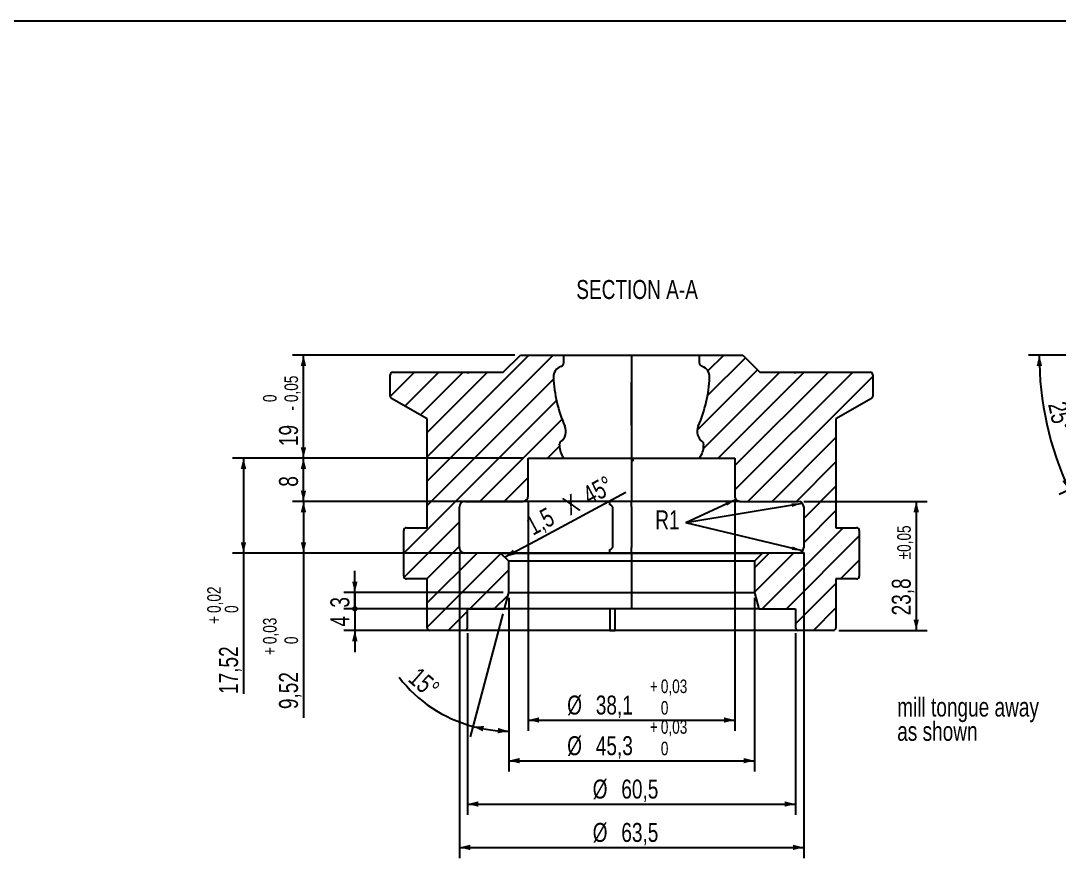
# Model space of a CAD drawing. Header units: millimetres. Extents: x 8 to 586, y 8 to 412.
# Drawn here: x 211.7 to 403.2, y 257.5 to 412 of the extents above; entities that cross this region are included whole.
import ezdxf

# ---------------------------------------------------------------- set-up
doc = ezdxf.new("R2010")
doc.units = ezdxf.units.MM
for name, color, linetype in [('DIMENSIONS', 2, 'Continuous'), ('HATCH', 3, 'Continuous'), ('TEXT', 2, 'Continuous')]:
    doc.layers.add(name, color=color, linetype=linetype)
doc.layers.add('OUTLINE', color=7, linetype='Continuous', lineweight=25)
doc.styles.add('SLDTEXTSTYLE0', font='TXT', dxfattribs={"width": 0.75})
doc.dimstyles.new('SLDDIMSTYLE0', dxfattribs={"dimtxt": 3.5, "dimasz": 2, "dimexe": 0, "dimexo": 0.0625, "dimgap": 0.875, "dimtad": 1, "dimrnd": 1e-09, "dimzin": 12, "dimdsep": 46, "dimtxsty": 'SLDTEXTSTYLE0', "dimsah": 1, "dimcen": 0.09, "dimadec": 0, "dimazin": 3, "dimtfac": 1, "dimtofl": 0, "dimtmove": 0, "dimatfit": 3, "dimfxl": 0, "dimfrac": 2, "dimtolj": 1, "dimtzin": 12, "dimarcsym": 0})
doc.dimstyles.new('SLDDIMSTYLE1', dxfattribs={"dimtxt": 3.5, "dimasz": 2, "dimexe": 0, "dimexo": 0.0625, "dimgap": 0.875, "dimtad": 1, "dimdec": 1, "dimrnd": 1e-09, "dimzin": 12, "dimdsep": 46, "dimtxsty": 'SLDTEXTSTYLE0', "dimsah": 1, "dimcen": 0.09, "dimadec": 0, "dimazin": 3, "dimtfac": 1, "dimtdec": 1, "dimtofl": 0, "dimtmove": 0, "dimatfit": 3, "dimfxl": 0, "dimfrac": 2, "dimtolj": 1, "dimtzin": 12, "dimarcsym": 0})
doc.dimstyles.new('SLDDIMSTYLE11', dxfattribs={"dimtxt": 3.5, "dimasz": 2, "dimexe": 0, "dimexo": 0.0625, "dimgap": 0.875, "dimtad": 1, "dimrnd": 1e-09, "dimzin": 12, "dimdsep": 46, "dimtxsty": 'SLDTEXTSTYLE0', "dimsah": 1, "dimcen": 0.09, "dimadec": 0, "dimazin": 3, "dimtol": 1, "dimtp": 0.03, "dimtfac": 1, "dimtofl": 0, "dimtmove": 0, "dimatfit": 3, "dimfxl": 0, "dimfrac": 2, "dimtolj": 1, "dimarcsym": 0})
doc.dimstyles.new('SLDDIMSTYLE12', dxfattribs={"dimtxt": 3.5, "dimasz": 1, "dimexe": 0, "dimexo": 0.0625, "dimgap": 0.875, "dimtad": 1, "dimrnd": 1e-09, "dimzin": 12, "dimdsep": 46, "dimtxsty": 'SLDTEXTSTYLE0', "dimblk1": 'DOT', "dimsah": 1, "dimcen": 0.09, "dimadec": 0, "dimazin": 3, "dimtfac": 1, "dimtmove": 0, "dimatfit": 0, "dimldrblk": 'DOT', "dimfxl": 0, "dimfrac": 2, "dimtolj": 1, "dimtzin": 12, "dimarcsym": 0})
doc.dimstyles.new('SLDDIMSTYLE13', dxfattribs={"dimtxt": 3.5, "dimasz": 2, "dimexe": 0, "dimexo": 0.0625, "dimgap": 0.875, "dimtad": 1, "dimdec": 1, "dimrnd": 1e-09, "dimzin": 12, "dimdsep": 46, "dimtxsty": 'SLDTEXTSTYLE0', "dimsah": 1, "dimcen": 0.09, "dimadec": 0, "dimazin": 3, "dimtol": 1, "dimtp": 0.03, "dimtfac": 1, "dimtofl": 0, "dimtmove": 0, "dimatfit": 3, "dimfxl": 0, "dimfrac": 2, "dimtolj": 1, "dimarcsym": 0})
doc.dimstyles.new('SLDDIMSTYLE14', dxfattribs={"dimtxt": 3.5, "dimasz": 2, "dimexe": 0, "dimexo": 0.0625, "dimgap": 0.875, "dimtad": 1, "dimrnd": 1e-09, "dimzin": 12, "dimdsep": 46, "dimtxsty": 'SLDTEXTSTYLE0', "dimblk2": 'DOT', "dimsah": 1, "dimcen": 0.09, "dimadec": 0, "dimazin": 3, "dimtfac": 1, "dimtmove": 0, "dimatfit": 0, "dimfxl": 0, "dimfrac": 2, "dimtolj": 1, "dimtzin": 12, "dimarcsym": 0})
doc.dimstyles.new('SLDDIMSTYLE15', dxfattribs={"dimtxt": 3.5, "dimasz": 2, "dimexe": 0, "dimexo": 0.0625, "dimgap": 0.875, "dimtad": 1, "dimrnd": 1e-09, "dimzin": 12, "dimdsep": 46, "dimtxsty": 'SLDTEXTSTYLE0', "dimsah": 1, "dimcen": 0.09, "dimadec": 0, "dimazin": 3, "dimtol": 1, "dimtp": 0.02, "dimtfac": 1, "dimtofl": 0, "dimtmove": 0, "dimatfit": 3, "dimfxl": 0, "dimfrac": 2, "dimtolj": 1, "dimarcsym": 0})
doc.dimstyles.new('SLDDIMSTYLE3', dxfattribs={"dimtxt": 3.5, "dimasz": 2, "dimexe": 0, "dimexo": 0.0625, "dimgap": 0.875, "dimtad": 1, "dimrnd": 1e-09, "dimzin": 12, "dimdsep": 46, "dimtxsty": 'SLDTEXTSTYLE0', "dimsah": 1, "dimcen": 0.09, "dimadec": 0, "dimazin": 3, "dimtol": 1, "dimtp": 0.05, "dimtm": 0.05, "dimtfac": 1, "dimtofl": 0, "dimtmove": 0, "dimatfit": 3, "dimfxl": 0, "dimfrac": 2, "dimtolj": 1, "dimarcsym": 0})
doc.dimstyles.new('SLDDIMSTYLE4', dxfattribs={"dimtxt": 3.5, "dimasz": 2, "dimexe": 0, "dimexo": 0.0625, "dimgap": 0.875, "dimtad": 1, "dimdec": 4, "dimzin": 12, "dimdsep": 46, "dimtxsty": 'SLDTEXTSTYLE0', "dimsah": 1, "dimcen": 0.09, "dimazin": 3, "dimtfac": 1, "dimtofl": 0, "dimtmove": 0, "dimatfit": 3, "dimfxl": 0, "dimfrac": 2, "dimtolj": 1, "dimtzin": 12, "dimarcsym": 0})
doc.dimstyles.new('SLDDIMSTYLE6', dxfattribs={"dimtxt": 3.5, "dimasz": 2, "dimexe": 0, "dimexo": 0.0625, "dimgap": 0.875, "dimtad": 1, "dimrnd": 1e-09, "dimzin": 12, "dimdsep": 46, "dimtxsty": 'SLDTEXTSTYLE0', "dimsah": 1, "dimcen": 0.09, "dimadec": 0, "dimazin": 3, "dimtol": 1, "dimtm": 0.05, "dimtfac": 1, "dimtofl": 0, "dimtmove": 0, "dimatfit": 3, "dimfxl": 0, "dimfrac": 2, "dimtolj": 1, "dimarcsym": 0})
doc.dimstyles.new('SLDDIMSTYLE9', dxfattribs={"dimtxt": 0.18, "dimasz": 2, "dimexe": 0, "dimexo": 0.0625, "dimgap": 0, "dimtad": 0, "dimtih": 1, "dimtoh": 1, "dimdec": 0, "dimrnd": 1e-09, "dimzin": 0, "dimdsep": 46, "dimtxsty": 'Standard', "dimsah": 1, "dimcen": 0.09, "dimadec": 0, "dimazin": 0, "dimtfac": 2, "dimtdec": 0, "dimtofl": 0, "dimtmove": 0, "dimatfit": 3, "dimfxl": 0, "dimfrac": 2, "dimtolj": 1, "dimtzin": 0, "dimarcsym": 0})
pattern_1 = [(45, (0, 0), (-2.245064030267288, 2.245064030267288), [])]

# ---------------------------------------------------------------- blocks, each defined once
blk = doc.blocks.new('_D_16')
at = {"layer": 'DIMENSIONS'}
for p, q in [((323.3469815778234, 323.3290950118318), (261.8469815778237, 323.3290950118318)), ((263.8469815778237, 323.3290950118318), (263.8469815778237, 313.8090950118317)), ((356.2301570236535, 313.8090950118317), (261.8469815778237, 313.8090950118317)), ((263.8469815778237, 313.8090950118317), (263.8469815778237, 283.4235049054951))]:
    blk.add_line(p, q, dxfattribs=at)
for points in [[(263.8469815778237, 323.3290950118318), (263.3469815778237, 321.3290950118318), (264.3469815778237, 321.3290950118318)], [(263.8469815778237, 313.8090950118317), (264.3469815778237, 315.8090950118317), (263.3469815778237, 315.8090950118317)]]:
    blk.add_solid(points, dxfattribs=at)
at = {"layer": 'DIMENSIONS', "attachment_point": 1, "rotation": 90.00000000000041, "style": 'SLDTEXTSTYLE0'}
for s, insert, char_height in [('0,03', (256.3801463732973, 297.0047563847853), 2.5), ('0', (260.3454718170843, 297.0047563847853), 2.5), ('+', (256.3801463732974, 294.9840699942527), 2.5), ('9,52', (259.3352446632448, 285.0110049054953), 3.5)]:
    blk.add_mtext(s, dxfattribs=dict(at, insert=insert, char_height=char_height))
blk = doc.blocks.new('_Dot')
at = {"color": 0, "linetype": 'ByBlock', "lineweight": -2}
blk.add_line((-0.5, 0), (-1, 0), dxfattribs=at)
at = {"color": 0, "linetype": 'ByBlock', "const_width": 0.5}
blk.add_lwpolyline([(-0.25, 0, 1), (0.25, 0, 1)], format="xyb", close=True, dxfattribs=at)
blk = doc.blocks.new('_D_17')
at = {"layer": 'DIMENSIONS'}
for p, q in [((273.3210551169805, 303.5290950118317), (273.3210551169805, 307.5290950118317)), ((323.3469815778233, 303.5290950118317), (271.3210551169805, 303.5290950118317)), ((273.3210551169805, 303.5290950118317), (273.3210551169805, 299.5290950118317)), ((323.3469815778233, 299.5290950118317), (271.3210551169805, 299.5290950118317)), ((273.3210551169805, 299.5290950118317), (273.3210551169805, 295.5290950118317))]:
    blk.add_line(p, q, dxfattribs=at)
blk.add_solid([(273.3210551169805, 299.5290950118317), (272.8210551169805, 297.5290950118317), (273.8210551169805, 297.5290950118317)], dxfattribs=at)
at = {"layer": 'DIMENSIONS', "rotation": 270.0000000000004}
blk.add_blockref('_Dot', (273.3210551169805, 303.5290950118317, -30.25000000000068), dxfattribs=at)
at = {"layer": 'DIMENSIONS', "insert": (268.8093182024015, 300.236290278104), "char_height": 3.5, "attachment_point": 1, "rotation": 90.00000000000041, "style": 'SLDTEXTSTYLE0'}
blk.add_mtext('4', dxfattribs=at)
blk = doc.blocks.new('_D_18')
at = {"layer": 'DIMENSIONS'}
for p, q in [((301.6969815778235, 305.5290950118318), (301.6969815778235, 278.95962726921)), ((300.6343149554276, 302.5631691855427), (294.5614782626934, 279.8990341021899))]:
    blk.add_line(p, q, dxfattribs=at)
for start, end in [(217.7365788781487, 255.0000000000009), (255.0000000000009, 270.0000000000008)]:
    blk.add_arc((301.6969815778235, 306.5290950118318), 25.56946774262184, start, end, dxfattribs=at)
for points in [[(295.0791163528984, 281.8308857547681), (296.9192290334012, 280.9013776466524), (297.1401607689259, 281.876666920785)], [(301.6969815778235, 280.95962726921), (299.7180145849258, 281.5372860274934), (299.6789948154862, 280.5380475886847)]]:
    blk.add_solid(points, dxfattribs=at)
at = {"layer": 'DIMENSIONS', "insert": (285.2335172621486, 292.9364734658621), "char_height": 3.5, "attachment_point": 1, "rotation": 319.02862944367934, "style": 'SLDTEXTSTYLE0'}
blk.add_mtext('15°', dxfattribs=at)
blk = doc.blocks.new('_D_19')
at = {"layer": 'DIMENSIONS'}
for p, q in [((305.2969815778235, 323.3290950118318), (305.2969815778235, 281.000910598218)), ((343.3969815778235, 323.3290950118317), (343.3969815778235, 281.000910598218)), ((305.2969815778235, 283.000910598218), (343.3969815778235, 283.000910598218))]:
    blk.add_line(p, q, dxfattribs=at)
for points in [[(305.2969815778235, 283.000910598218), (307.2969815778235, 282.500910598218), (307.2969815778235, 283.500910598218)], [(343.3969815778235, 283.000910598218), (341.3969815778235, 283.500910598218), (341.3969815778235, 282.500910598218)]]:
    blk.add_solid(points, dxfattribs=at)
at = {"layer": 'DIMENSIONS', "attachment_point": 1, "style": 'SLDTEXTSTYLE0'}
for s, insert, char_height in [('+', (327.7292774358115, 290.4677458027443), 2.5), ('0,03', (329.7499638263441, 290.4677458027443), 2.5), ('%%c', (312.4799756606636, 287.5126476874199), 3.5), ('38,1', (317.7562123470541, 287.5126475127969), 3.5), ('0', (329.7499638263441, 286.5024203589572), 2.5)]:
    blk.add_mtext(s, dxfattribs=dict(at, insert=insert, char_height=char_height))
blk = doc.blocks.new('_D_20')
at = {"layer": 'DIMENSIONS'}
for p, q in [((301.6969815778235, 305.5290950118318), (301.6969815778235, 305.0290950118317)), ((346.9969815778234, 305.5290950118318), (346.9969815778234, 273.500910598213)), ((301.6969815778235, 302.0290950118317), (301.6969815778235, 301.0290950118317)), ((301.6969815778235, 298.0290950118317), (301.6969815778235, 273.500910598213)), ((301.6969815778235, 275.500910598213), (346.9969815778234, 275.500910598213))]:
    blk.add_line(p, q, dxfattribs=at)
for points in [[(301.6969815778235, 275.500910598213), (303.6969815778235, 275.000910598213), (303.6969815778235, 276.000910598213)], [(346.9969815778234, 275.500910598213), (344.9969815778234, 276.000910598213), (344.9969815778234, 275.000910598213)]]:
    blk.add_solid(points, dxfattribs=at)
at = {"layer": 'DIMENSIONS', "attachment_point": 1, "style": 'SLDTEXTSTYLE0'}
for s, insert, char_height in [('+', (327.729277435815, 282.9677458027391), 2.5), ('0,03', (329.7499638263476, 282.9677458027391), 2.5), ('%%c', (312.4799756606671, 280.0126476874148), 3.5), ('45,3', (317.7562123470577, 280.0126475127918), 3.5), ('0', (329.7499638263476, 279.0024203589522), 2.5)]:
    blk.add_mtext(s, dxfattribs=dict(at, insert=insert, char_height=char_height))
blk = doc.blocks.new('_D_21')
at = {"layer": 'DIMENSIONS'}
for p, q in [((294.0969815778234, 299.0290950118317), (294.0969815778234, 265.5009105982179)), ((354.5969815778234, 299.0290950118317), (354.5969815778234, 265.5009105982179)), ((294.0969815778234, 267.5009105982179), (354.5969815778234, 267.5009105982179))]:
    blk.add_line(p, q, dxfattribs=at)
for points in [[(294.0969815778234, 267.5009105982179), (296.0969815778234, 267.0009105982179), (296.0969815778234, 268.0009105982179)], [(354.5969815778234, 267.5009105982179), (352.5969815778234, 268.0009105982179), (352.5969815778234, 267.0009105982179)]]:
    blk.add_solid(points, dxfattribs=at)
at = {"layer": 'DIMENSIONS', "char_height": 3.5, "attachment_point": 1, "style": 'SLDTEXTSTYLE0'}
for s, insert in [('%%c', (317.1840466665808, 272.0126476874197)), ('60,5', (322.4602833529713, 272.0126475127967))]:
    blk.add_mtext(s, dxfattribs=dict(at, insert=insert))
blk = doc.blocks.new('_D_22')
at = {"layer": 'DIMENSIONS'}
for p, q in [((292.5969815778234, 313.8090950118317), (292.5969815778234, 257.5009105982179)), ((356.0969815778234, 313.8090950118317), (356.0969815778234, 257.5009105982179)), ((292.5969815778234, 259.5009105982179), (356.0969815778234, 259.5009105982179))]:
    blk.add_line(p, q, dxfattribs=at)
for points in [[(292.5969815778234, 259.5009105982179), (294.5969815778234, 259.0009105982179), (294.5969815778234, 260.0009105982179)], [(356.0969815778234, 259.5009105982179), (354.0969815778234, 260.0009105982179), (354.0969815778234, 259.0009105982179)]]:
    blk.add_solid(points, dxfattribs=at)
at = {"layer": 'DIMENSIONS', "char_height": 3.5, "attachment_point": 1, "style": 'SLDTEXTSTYLE0'}
for s, insert in [('%%c', (317.1840466665807, 264.0126476874196)), ('63,5', (322.4602833529712, 264.0126475127967))]:
    blk.add_mtext(s, dxfattribs=dict(at, insert=insert))
blk = doc.blocks.new('_D_23')
at = {"layer": 'DIMENSIONS'}
for p, q in [((273.3210551169805, 306.5290950118318), (273.3210551169805, 310.5290950118318)), ((300.6969815778235, 306.5290950118318), (271.3210551169805, 306.5290950118318)), ((273.3210551169805, 306.5290950118318), (273.3210551169805, 303.5290950118317)), ((323.3469815778234, 303.5290950118317), (271.3210551169805, 303.5290950118317)), ((273.3210551169805, 303.5290950118317), (273.3210551169805, 299.5290950118317))]:
    blk.add_line(p, q, dxfattribs=at)
blk.add_solid([(273.3210551169805, 306.5290950118318), (273.8210551169805, 308.5290950118318), (272.8210551169805, 308.5290950118318)], dxfattribs=at)
at = {"layer": 'DIMENSIONS', "rotation": 90.0000000000004}
blk.add_blockref('_Dot', (273.3210551169805, 303.5290950118317, -2.175721977484094), dxfattribs=at)
at = {"layer": 'DIMENSIONS', "insert": (268.8093182024015, 303.7362902781039), "char_height": 3.5, "attachment_point": 1, "rotation": 90.00000000000041, "style": 'SLDTEXTSTYLE0'}
blk.add_mtext('3', dxfattribs=at)
blk = doc.blocks.new('_D_24')
at = {"layer": 'DIMENSIONS'}
for p, q in [((356.0969815778234, 323.3290950118317), (378.8469815778236, 323.3290950118317)), ((376.8469815778236, 323.3290950118317), (376.8469815778236, 299.5290950118317)), ((362.5469815778234, 299.5290950118317), (378.8469815778236, 299.5290950118317))]:
    blk.add_line(p, q, dxfattribs=at)
for points in [[(376.8469815778236, 323.3290950118317), (376.3469815778236, 321.3290950118317), (377.3469815778236, 321.3290950118317)], [(376.8469815778236, 299.5290950118317), (377.3469815778236, 301.5290950118317), (376.3469815778236, 301.5290950118317)]]:
    blk.add_solid(points, dxfattribs=at)
at = {"layer": 'DIMENSIONS', "attachment_point": 1, "rotation": 90.00000000000041, "style": 'SLDTEXTSTYLE0'}
for s, insert, char_height in [('±0,05', (373.3454718170841, 312.638609804731), 2.5), ('23,8', (372.3352446632446, 302.2961719349085), 3.5)]:
    blk.add_mtext(s, dxfattribs=dict(at, insert=insert, char_height=char_height))
blk = doc.blocks.new('_D_25')
at = {"layer": 'DIMENSIONS'}
for p, q in [((304.2969815778235, 331.3290950118317), (261.8469815778237, 331.3290950118317)), ((263.8469815778237, 323.3290950118318), (263.8469815778237, 331.3290950118317)), ((292.5969815778234, 323.3290950118318), (261.8469815778237, 323.3290950118318))]:
    blk.add_line(p, q, dxfattribs=at)
for points in [[(263.8469815778237, 331.3290950118317), (263.3469815778237, 329.3290950118317), (264.3469815778237, 329.3290950118317)], [(263.8469815778237, 323.3290950118318), (264.3469815778237, 325.3290950118318), (263.3469815778237, 325.3290950118318)]]:
    blk.add_solid(points, dxfattribs=at)
at = {"layer": 'DIMENSIONS', "insert": (259.3352446632447, 326.0362902781039), "char_height": 3.5, "attachment_point": 1, "rotation": 90, "style": 'SLDTEXTSTYLE0'}
blk.add_mtext('8', dxfattribs=at)
blk = doc.blocks.new('_D_26')
at = {"layer": 'DIMENSIONS'}
for p, q in [((302.8469815778235, 350.3290950118317), (261.8469815778238, 350.3290950118317)), ((263.8469815778238, 331.3290950118317), (263.8469815778238, 350.3290950118317)), ((304.2969815778235, 331.3290950118317), (261.8469815778238, 331.3290950118317))]:
    blk.add_line(p, q, dxfattribs=at)
for points in [[(263.8469815778238, 350.3290950118317), (263.3469815778238, 348.3290950118317), (264.3469815778238, 348.3290950118317)], [(263.8469815778238, 331.3290950118317), (264.3469815778238, 333.3290950118317), (263.3469815778238, 333.3290950118317)]]:
    blk.add_solid(points, dxfattribs=at)
at = {"layer": 'DIMENSIONS', "attachment_point": 1, "rotation": 90, "style": 'SLDTEXTSTYLE0'}
for s, insert, char_height in [('0,05', (260.3454718170843, 341.6547518165654), 2.5), ('0', (256.3801463732974, 341.6547518165654), 2.5), ('-', (260.3454718170843, 340.0921601005891), 2.5), ('19', (259.3352446632447, 333.5394145384589), 3.5)]:
    blk.add_mtext(s, dxfattribs=dict(at, insert=insert, char_height=char_height))
blk = doc.blocks.new('_D_27')
at = {"layer": 'DIMENSIONS'}
for p, q in [((304.2969815778235, 331.3290950118317), (250.789950772813, 331.3290950118317)), ((252.789950772813, 331.3290950118317), (252.789950772813, 313.8090950118317)), ((292.5969815778234, 313.8090950118317), (250.789950772813, 313.8090950118317)), ((252.789950772813, 313.8090950118317), (252.789950772813, 287.8010633806998))]:
    blk.add_line(p, q, dxfattribs=at)
for points in [[(252.789950772813, 331.3290950118317), (252.289950772813, 329.3290950118317), (253.289950772813, 329.3290950118317)], [(252.789950772813, 313.8090950118317), (253.289950772813, 315.8090950118317), (252.289950772813, 315.8090950118317)]]:
    blk.add_solid(points, dxfattribs=at)
at = {"layer": 'DIMENSIONS', "attachment_point": 1, "rotation": 90.00000000000041, "style": 'SLDTEXTSTYLE0'}
for s, insert, char_height in [('0,02', (246.0950594081215, 302.7524526636416), 2.5), ('0', (249.327698225402, 302.7524526636416), 2.5), ('+', (246.0950594081215, 300.7316195811445), 2.5), ('17,52', (248.2782138582343, 287.8010633806998), 3.5)]:
    blk.add_mtext(s, dxfattribs=dict(at, insert=insert, char_height=char_height))
blk = doc.blocks.new('SW_CHAMFER_DIMENSION_0')
at = {"layer": 'DIMENSIONS', "color": 0}
for p, q in [((-8.27571344785838e-08, 1.537673877116674e-07), (16.67270770174029, 8.973195787880417)), ((-5.689527601750843, -3.016364167899799), (-8.27571344785838e-08, 1.537673877116674e-07))]:
    blk.add_line(p, q, dxfattribs=at)
blk.add_solid([(-5.689527601750843, -3.016364167899799), (-3.688297101163122, -2.52131216707825), (-4.156701631030642, -1.637798049251269)], dxfattribs=at)
at = {"layer": 'DIMENSIONS', "color": 0, "char_height": 3.5, "attachment_point": 1, "rotation": 28.28898923736624, "style": 'SLDTEXTSTYLE0'}
for s, insert in [('45°', (8.33628593781327, 9.610225527571458)), ('X', (4.710668056229772, 7.658930095150007)), ('1,5', (-2.138197908756578, 3.972893311563863))]:
    blk.add_mtext(s, dxfattribs=dict(at, insert=insert))
blk = doc.blocks.new('_D_33')
at = {"layer": 'DIMENSIONS'}
for p, q in [((440.4848754608349, 350.3290950118317), (397.5262281657322, 350.3290950118317)), ((423.3785676737982, 334.0149197356231), (403.2262938773302, 324.6177601350938))]:
    blk.add_line(p, q, dxfattribs=at)
blk.add_arc((458.3644294560335, 350.3290950118317), 58.83820129030138, 180, 205.0000000000008, dxfattribs=at)
for points in [[(399.5262281657322, 350.3290950118317), (399.0602771271654, 348.3208894372805), (400.0601328138443, 348.3378778396669)], [(405.0389094514035, 325.4629966585752), (404.6812666514741, 327.4932901417097), (403.7679100476378, 327.0861295907859)]]:
    blk.add_solid(points, dxfattribs=at)
at = {"layer": 'DIMENSIONS', "insert": (404.5639719976058, 342.0067156420874), "char_height": 3.5, "attachment_point": 1, "rotation": 282.500000000001, "style": 'SLDTEXTSTYLE0'}
blk.add_mtext('25°', dxfattribs=at)
blk = doc.blocks.new('SW_NOTE_7')
at = {"layer": 'TEXT', "color": 0, "char_height": 3.5, "attachment_point": 1, "style": 'SLDTEXTSTYLE0'}
for s, insert in [('mill tongue away', (-38.8715897709524, 0.07279106377833244)), ('as shown', (-38.8715897709524, -4.399431115396091))]:
    blk.add_mtext(s, dxfattribs=dict(at, insert=insert))

msp = doc.modelspace()

# ---------------------------------------------------------------- hatches: boundary and pattern name
at = {"layer": 'HATCH'}
h = msp.add_hatch(dxfattribs=at)
h.set_pattern_fill('ANSI31', color=256, angle=2.8e-322, style=0)
h.set_pattern_definition(pattern_1)
edge = h.paths.add_edge_path(flags=0)
edge.add_line((287.1469815778235, 299.5290950118317), (293.5969815778234, 299.5290950118317))
edge.add_arc((293.5969815778234, 300.0290950118317), 0.5, 270.0000000000008, 360.0000000000008)
edge.add_line((294.0969815778234, 300.0290950118317), (294.0969815778235, 303.5290950118317))
edge.add_line((294.0969815778235, 303.5290950118317), (300.8931340005301, 303.5290950118317))
edge.add_line((300.8931340005301, 303.5290950118317), (301.6969815778235, 306.5290950118318))
edge.add_line((301.6969815778235, 306.5290950118318), (301.6969815778235, 312.3090950118317))
edge.add_line((301.6969815778235, 312.3090950118317), (300.1969815778234, 313.8090950118317))
edge.add_line((300.1969815778234, 313.8090950118317), (293.5969815778234, 313.8090950118317))
edge.add_arc((293.5969815778234, 314.8090950118317), 1, 180, 270, ccw=False)
edge.add_line((292.5969815778234, 314.8090950118317), (292.5969815778234, 322.3290950118318))
edge.add_arc((293.5969815778234, 322.3290950118318), 1, 89.9999999999992, 180, ccw=False)
edge.add_line((293.5969815778234, 323.3290950118318), (304.2969815778235, 323.3290950118318))
edge.add_arc((304.2969815778235, 324.3290950118318), 1, 270.0000000000008, 360.0000000000008)
edge.add_line((305.2969815778235, 324.3290950118318), (305.2969815778235, 331.3290950118317))
edge.add_line((305.2969815778235, 331.3290950118317), (311.8100849158956, 331.3290950118317))
edge.add_arc((315.0469815778235, 333.6790950118317), 3.999999999999998, 180, 215.9798005974744, ccw=False)
edge.add_line((311.0469815778234, 333.6790950118317), (311.0469815778234, 333.9080879560202))
edge.add_arc((311.5469815778234, 333.9080879560202), 0.4999999999999992, 125.88829755280389, 180, ccw=False)
edge.add_arc((309.8469815778235, 336.2575559809144), 2.4, 305.8882975528052, 383.7484720484716)
edge.add_arc((334.9268103827008, 347.2921464634854), 25, 182.3997791325365, 203.7484720484711, ccw=False)
edge.add_arc((311.9469815778235, 346.3290950118317), 2.000000000000002, 108.7493408470182, 182.3997791325355, ccw=False)
edge.add_arc((311.0469815778234, 348.9805097285443), 0.8000000000000007, 288.7493408470203, 360.0000000000008)
edge.add_line((311.8469815778235, 348.9805097285443), (311.8469815778235, 350.3290950118317))
edge.add_line((311.8469815778235, 350.3290950118317), (303.8469815778235, 350.3290950118317))
edge.add_line((303.8469815778235, 350.3290950118317), (300.6969815778235, 347.1790950118317))
edge.add_line((300.6969815778235, 347.1790950118317), (294.3598324833736, 347.1790950118317))
edge.add_line((294.3598324833736, 347.1790950118317), (294.3598324833736, 347.0790950118318))
edge.add_line((294.3598324833736, 347.0790950118318), (293.975620385933, 347.0790950118318))
edge.add_line((293.975620385933, 347.0790950118318), (293.975620385933, 347.1790950118317))
edge.add_line((293.975620385933, 347.1790950118317), (280.3469815778234, 347.1790950118317))
edge.add_arc((280.3469815778234, 346.6790950118317), 0.5, 90, 180)
edge.add_line((279.8469815778234, 346.6790950118317), (279.8469815778234, 342.7537519769159))
edge.add_arc((280.3469815778234, 342.7537519769159), 0.5, 180, 240.0000000000059)
edge.add_line((280.0969815778235, 342.3207392750237), (286.6469815778235, 338.5390950118318))
edge.add_line((286.6469815778235, 338.5390950118318), (286.6469815778235, 318.4790950118318))
edge.add_line((286.6469815778235, 318.4790950118318), (282.8469815778234, 318.4790950118318))
edge.add_arc((282.8469815778234, 317.9790950118318), 0.5, 90, 180)
edge.add_line((282.3469815778234, 317.9790950118318), (282.3469815778234, 309.5290950118317))
edge.add_arc((282.8469815778234, 309.5290950118317), 0.5, 180, 270.0000000000008)
edge.add_line((282.8469815778234, 309.0290950118317), (286.6469815778235, 309.0290950118317))
edge.add_line((286.6469815778235, 309.0290950118317), (286.6469815778235, 300.0290950118317))
edge.add_arc((287.1469815778235, 300.0290950118317), 0.5, 180, 270.0000000000008)
h = msp.add_hatch(dxfattribs=at)
h.set_pattern_fill('ANSI31', color=256, angle=2.8e-322, style=0)
h.set_pattern_definition(pattern_1)
edge = h.paths.add_edge_path(flags=0)
edge.add_arc((355.0969815778234, 314.8090950118317), 1, 270, 360, ccw=False)
edge.add_line((355.0969815778234, 313.8090950118317), (348.4969815778235, 313.8090950118317))
edge.add_line((348.4969815778235, 313.8090950118317), (346.9969815778234, 312.3090950118317))
edge.add_line((346.9969815778234, 312.3090950118317), (346.9969815778234, 306.5290950118318))
edge.add_line((346.9969815778234, 306.5290950118318), (347.8008291551168, 303.5290950118317))
edge.add_line((347.8008291551168, 303.5290950118317), (354.5969815778234, 303.5290950118317))
edge.add_line((354.5969815778234, 303.5290950118317), (354.5969815778234, 300.0290950118317))
edge.add_arc((355.0969815778234, 300.0290950118317), 0.5, 180, 270.0000000000008)
edge.add_line((355.0969815778234, 299.5290950118317), (361.5469815778234, 299.5290950118317))
edge.add_arc((361.5469815778234, 300.0290950118317), 0.5, 270.0000000000008, 360.0000000000008)
edge.add_line((362.0469815778234, 300.0290950118317), (362.0469815778234, 309.0290950118317))
edge.add_line((362.0469815778234, 309.0290950118317), (365.8469815778235, 309.0290950118317))
edge.add_arc((365.8469815778235, 309.5290950118317), 0.5, 270.0000000000008, 360.0000000000008)
edge.add_line((366.3469815778235, 309.5290950118317), (366.3469815778235, 317.9790950118318))
edge.add_arc((365.8469815778235, 317.9790950118318), 0.5, 0, 90)
edge.add_line((365.8469815778235, 318.4790950118318), (362.0469815778234, 318.4790950118318))
edge.add_line((362.0469815778234, 318.4790950118318), (362.0469815778234, 338.5390950118317))
edge.add_line((362.0469815778234, 338.5390950118317), (368.5969815778234, 342.3207392750237))
edge.add_arc((368.3469815778235, 342.7537519769159), 0.5, 299.9999999999957, 360.0000000000008)
edge.add_line((368.8469815778235, 342.7537519769159), (368.8469815778235, 346.6790950118317))
edge.add_arc((368.3469815778235, 346.6790950118317), 0.5, 0, 90)
edge.add_line((368.3469815778235, 347.1790950118317), (354.7183427697138, 347.1790950118317))
edge.add_line((354.7183427697138, 347.1790950118317), (354.7183427697138, 347.0790950118318))
edge.add_line((354.7183427697138, 347.0790950118318), (354.3341306722733, 347.0790950118318))
edge.add_line((354.3341306722733, 347.0790950118318), (354.3341306722733, 347.1790950118317))
edge.add_line((354.3341306722733, 347.1790950118317), (347.9969815778234, 347.1790950118317))
edge.add_line((347.9969815778234, 347.1790950118317), (344.8469815778234, 350.3290950118317))
edge.add_line((344.8469815778234, 350.3290950118317), (336.8469815778234, 350.3290950118317))
edge.add_line((336.8469815778234, 350.3290950118317), (336.8469815778234, 348.9805097285443))
edge.add_arc((337.6469815778235, 348.9805097285443), 0.8000000000000007, 180, 251.2506591529852)
edge.add_arc((336.7469815778235, 346.3290950118317), 2.000000000000002, -2.3997791325364233, 71.25065915298018, ccw=False)
edge.add_arc((313.7671527729462, 347.2921464634854), 25, 336.2515279515289, 357.60022086746346, ccw=False)
edge.add_arc((338.8469815778234, 336.2575559809144), 2.4, 156.2515279515292, 234.1117024471954)
edge.add_arc((337.1469815778235, 333.9080879560202), 0.4999999999999992, -7.958078640513122e-13, 54.111702447194375, ccw=False)
edge.add_line((337.6469815778235, 333.9080879560202), (337.6469815778235, 333.6790950118317))
edge.add_arc((333.6469815778235, 333.6790950118317), 3.999999999999998, 324.02019940252563, 360, ccw=False)
edge.add_line((336.8838782397514, 331.3290950118317), (343.3969815778235, 331.3290950118317))
edge.add_line((343.3969815778235, 331.3290950118317), (343.3969815778235, 324.3290950118317))
edge.add_arc((344.3969815778235, 324.3290950118317), 1, 180, 270.0000000000008)
edge.add_line((344.3969815778235, 323.3290950118317), (355.0969815778234, 323.3290950118317))
edge.add_arc((355.0969815778234, 322.3290950118317), 1, -7.958078640513122e-13, 89.9999999999992, ccw=False)
edge.add_line((356.0969815778234, 322.3290950118317), (356.0969815778234, 314.8090950118317))

# ---------------------------------------------------------------- linework, layer by layer
at = {"layer": 'OUTLINE'}
for p, q in [((8.000000000000007, 412), (586, 412)), ((300.6969817059972, 347.1790943486607), (303.8469810116031, 350.3290955169117)), ((303.8469810116031, 350.3290955169117), (311.8469813915827, 350.3290955169117)), ((311.8469813915827, 348.9805106265461), (311.8469813915827, 350.3290955169117)), ((311.8469813915827, 350.3290955169117), (324.3469815778235, 350.3290955169117)), ((324.3469815778235, 350.3290955169117), (324.3469815778235, 348.9805106265461)), ((324.3469815778235, 350.3290955169117), (336.8469817641118, 350.3290955169117)), ((324.3469815778235, 348.9805106265461), (324.3469815778235, 348.2229635311281)), ((336.8469817641118, 350.3290955169117), (336.8469817641118, 348.9805106265461)), ((336.8469817641118, 350.3290955169117), (344.8469821440914, 350.3290955169117)), ((344.8469821440914, 350.3290955169117), (347.9969814496973, 347.1790943486607)), ((279.8469808029869, 342.7537521539247), (279.8469808029869, 346.6790951980269)), ((280.3469818162658, 347.1790943486607), (293.9756210970619, 347.1790943486607)), ((293.9756210970619, 347.0790945185339), (293.9756210970619, 347.1790943486607)), ((293.9756210970619, 347.1790943486607), (294.3542186248043, 347.1790943486607)), ((294.3598326372841, 347.0790945185339), (293.9756210970619, 347.0790945185339)), ((294.3542186248043, 347.0790945185339), (294.3542186248043, 347.1790943486607)), ((294.3542186248043, 347.1790943486607), (294.3598326372841, 347.1790943486607)), ((294.3598326372841, 347.1790943486607), (294.3598326372841, 347.0790945185339)), ((294.3598326372841, 347.1790943486607), (300.6969817059972, 347.1790943486607)), ((324.3469815778235, 348.2229635311281), (324.3469815778235, 346.2453521979963)), ((347.9969814496973, 347.1790943486607), (354.3341305184105, 347.1790943486607)), ((354.3341305184105, 347.0790945185339), (354.3341305184105, 347.1790943486607)), ((354.3341305184105, 347.1790943486607), (354.6754825937488, 347.1790943486607)), ((354.7183420586326, 347.0790945185339), (354.3341305184105, 347.0790945185339)), ((354.6754825937488, 347.0790945185339), (354.6754825937488, 347.1790943486607)), ((354.6754825937488, 347.1790943486607), (354.7183420586326, 347.1790943486607)), ((354.7183420586326, 347.1790943486607), (354.7183420586326, 347.0790945185339)), ((354.7183420586326, 347.1790943486607), (368.3469813394287, 347.1790943486607)), ((368.8469823527076, 346.6790951980269), (368.8469823527076, 342.7537521539247)), ((324.3469815778235, 345.3290946973478), (324.2969815791103, 345.329133812896)), ((324.3469815778235, 346.2453521979963), (324.3469815778235, 345.3290946973478)), ((324.3469815778235, 346.2453521979963), (324.3469815778235, 337.2240895597255)), ((286.6469804274776, 338.5390946833407), (280.0969813096264, 342.3207393107926)), ((368.5969818460682, 342.3207393107926), (362.0469827282169, 338.5390946833407)), ((286.6469804274776, 318.479094673506), (286.6469804274776, 338.5390946833407)), ((324.2969815791103, 337.4146209290242), (324.3469815778235, 337.414581813476)), ((324.3469815778235, 337.414581813476), (324.3469815778235, 337.2240895597255)), ((324.3469815778235, 337.2240895597255), (324.3469815778235, 334.3131686752653)), ((362.0469827282169, 338.5390946833407), (362.0469827282169, 318.479094673506)), ((311.0469818192461, 333.679094929806), (311.0469818192461, 333.9080880587911)), ((324.3469815778235, 334.3131686752653), (324.3469815778235, 333.9080880587911)), ((324.3469815778235, 333.9080880587911), (324.3469815778235, 333.679094929806)), ((324.3469815778235, 333.679094929806), (324.3469815778235, 331.3290949637061)), ((337.6469813364484, 333.9080880587911), (337.6469813364484, 333.679094929806)), ((305.2969813424089, 331.3290949637061), (311.8100851851442, 331.3290949637061)), ((305.2969813424089, 324.3290949804699), (305.2969813424089, 331.3290949637061)), ((311.8100851851442, 331.3290949637061), (324.3469815778235, 331.3290949637061)), ((324.3469815778235, 331.3290949637061), (324.3469815778235, 324.3290949804699)), ((324.3469815778235, 331.3290949637061), (336.8838779705503, 331.3290949637061)), ((324.6469815920964, 330.829094998165), (324.6469815920964, 331.3290949637061)), ((336.8838779705503, 331.3290949637061), (343.3969818132856, 331.3290949637061)), ((343.3969818132856, 331.3290949637061), (343.3969818132856, 324.3290949804699)), ((324.3469815778235, 330.829094998165), (324.3469815778235, 324.3290949804699)), ((324.6469815920964, 330.829094998165), (324.3469815778235, 330.829094998165)), ((324.3469815778235, 324.3290949804699), (324.3469815778235, 323.3290948165571)), ((292.5969805645683, 314.8090951336538), (292.5969805645683, 322.3290951183056)), ((293.5969807284811, 323.3290948165571), (304.2969811784961, 323.3290948165571)), ((324.3469815778235, 323.3290948165571), (304.2969811784961, 323.3290948165571)), ((320.810671530936, 322.3290951183056), (320.810671530936, 314.8090951336538)), ((324.3469815778235, 322.3290951183056), (324.3469815778235, 323.3290948165571)), ((344.3969819771984, 323.3290948165571), (324.3469815778235, 323.3290948165571)), ((324.3469815778235, 322.3290951183056), (324.3469815778235, 314.8090951336538)), ((344.3969819771984, 323.3290948165571), (355.0969824272134, 323.3290948165571)), ((356.0969825911262, 322.3290951183056), (356.0969825911262, 314.8090951336538)), ((282.3469821440914, 309.5290959073221), (282.3469821440914, 317.9790945915496)), ((282.8469831573703, 318.479094673506), (286.6469804274776, 318.479094673506)), ((362.0469827282169, 318.479094673506), (365.8469799983242, 318.479094673506)), ((366.3469810116031, 317.9790945915496), (366.3469810116031, 309.5290959073221)), ((324.3469815778235, 313.8090949697411), (324.3469815778235, 314.8090951336538)), ((300.1969806927183, 313.8090949697411), (293.5969807284811, 313.8090949697411)), ((301.69698186991, 312.3090956551945), (300.1969806927183, 313.8090949697411)), ((300.1969806927183, 313.8090949697411), (324.3469815778235, 313.8090949697411)), ((301.69698186991, 306.5290954155838), (301.69698186991, 312.3090956551945)), ((324.3469815778235, 312.3090956551945), (301.69698186991, 312.3090956551945)), ((324.3469815778235, 313.8090949697411), (324.3469815778235, 312.3090956551945)), ((324.3469815778235, 313.8090949697411), (348.4969824629762, 313.8090949697411)), ((324.3469815778235, 312.3090956551945), (324.3469815778235, 306.5290954155838)), ((346.9969812857845, 312.3090956551945), (324.3469815778235, 312.3090956551945)), ((348.4969824629762, 313.8090949697411), (346.9969812857845, 312.3090956551945)), ((346.9969812857845, 312.3090956551945), (346.9969812857845, 306.5290954155838)), ((355.0969824272134, 313.8090949697411), (348.4969824629762, 313.8090949697411)), ((286.6469804274776, 309.0290948940432), (282.8469831573703, 309.0290948940432)), ((286.6469804274776, 300.0290952814734), (286.6469804274776, 309.0290948940432)), ((362.0469827282169, 309.0290948940432), (362.0469827282169, 300.0290952814734)), ((365.8469799983242, 309.0290948940432), (362.0469827282169, 309.0290948940432)), ((300.8931331413725, 303.5290949238455), (301.69698186991, 306.5290954155838)), ((301.69698186991, 306.5290954155838), (324.3469815778235, 306.5290954155838)), ((324.3469815778235, 306.5290954155838), (324.3469815778235, 303.5290949238455)), ((324.3469815778235, 306.5290954155838), (346.9969812857845, 306.5290954155838)), ((346.9969812857845, 306.5290954155838), (347.8008300143221, 303.5290949238455)), ((294.09698174176, 303.5290949238455), (300.8931331413725, 303.5290949238455)), ((294.09698174176, 300.0290952814734), (294.09698174176, 303.5290949238455)), ((324.3469815778235, 303.5290949238455), (300.8931331413725, 303.5290949238455)), ((320.3469813878575, 303.5290949238455), (320.3469813878575, 300.0290952814734)), ((321.3469815517702, 300.0290952814734), (321.3469815517702, 303.5290949238455)), ((347.8008300143221, 303.5290949238455), (324.3469815778235, 303.5290949238455)), ((347.8008300143221, 303.5290949238455), (354.5969814139345, 303.5290949238455)), ((354.5969814139345, 303.5290949238455), (354.5969814139345, 300.0290952814734)), ((293.5969807284811, 299.5290942681944), (287.1469814407566, 299.5290942681944)), ((320.3469813878575, 299.5290942681944), (293.5969807284811, 299.5290942681944)), ((320.3469813878575, 299.5290942681944), (321.3469815517702, 299.5290942681944)), ((355.0969824272134, 299.5290942681944), (321.3469815517702, 299.5290942681944)), ((361.5469817149379, 299.5290942681944), (355.0969824272134, 299.5290942681944))]:
    msp.add_line(p, q, dxfattribs=at)
for centre, radius, start, end in [((311.0469815778235, 348.9805097285443), 0.8000000000000114, 288.7493408470203, 0), ((337.6469815778235, 348.9805097285443), 0.7999999999999836, 180, 251.2506591529852), ((280.3469815778235, 346.6790950118317), 0.5, 90, 180), ((311.9469815778235, 346.3290950118317), 2.00000000000004, 108.7493408470175, 182.3997791325364), ((336.7469815778235, 346.3290950118317), 2.000000000000058, 357.6002208674653, 71.250659152981), ((368.3469815778235, 346.6790950118317), 0.5, 0, 90), ((334.9268103827008, 347.2921464634854), 24.99999999999996, 182.3997791325374, 203.748472048472), ((313.7671527729462, 347.2921464634854), 25.00000000000001, 336.2515279515297, 357.6002208674643), ((280.3469815778235, 342.7537519769159), 0.5, 180, 240.0000000000002), ((368.3469815778235, 342.7537519769159), 0.5, 300.0000000000013, 0), ((309.8469815778235, 336.2575559809144), 2.400000000000009, 305.8882975528063, 23.74847204847024), ((338.8469815778235, 336.2575559809144), 2.400000000000023, 156.2515279515297, 234.1117024471942), ((311.5469815778234, 333.9080879560202), 0.5, 125.8882975527995, 179.9999999999997), ((315.0469815778235, 333.6790950118317), 4.000000000000057, 180, 215.9798005974752), ((333.6469815778235, 333.6790950118317), 4.000000000000069, 324.0201994025269, 0), ((337.1469815778235, 333.9080879560202), 0.500000000000031, 2.981770013872047e-13, 54.11170244719528), ((304.2969815778235, 324.3290950118317), 1, 270.0000000000008, 0), ((344.3969815778235, 324.3290950118317), 1, 180, 270.0000000000008), ((293.5969815778235, 322.3290950118317), 1, 90, 180), ((355.0969815778235, 322.3290950118317), 1, 0, 90), ((282.8469815778234, 317.9790950118318), 0.5, 90, 180), ((365.8469815778235, 317.9790950118318), 0.5, 0, 90), ((293.5969815778235, 314.8090950118317), 1, 180, 270.0000000000008), ((355.0969815778235, 314.8090950118317), 1, 270.0000000000008, 0), ((282.8469815778234, 309.5290950118317), 0.5, 180, 270.0000000000008), ((365.8469815778235, 309.5290950118317), 0.5, 270.0000000000008, 0), ((287.1469815778235, 300.0290950118317), 0.5, 180, 270.0000000000008), ((293.5969815778235, 300.0290950118317), 0.5, 270.0000000000008, 0), ((355.0969815778235, 300.0290950118317), 0.5, 180, 270.0000000000008), ((361.5469815778235, 300.0290950118317), 0.5, 270.0000000000008, 0)]:
    msp.add_arc(centre, radius, start, end, dxfattribs=at)
for points, knots in [([(324.2969815791103, 345.329133812896), (324.2969815791103, 345.2038279955045), (324.2969815791103, 344.8521781409609), (324.2969815791103, 344.2754599664238), (324.2969815791103, 343.600106173612), (324.2969815791103, 342.9259944210424), (324.2969815791103, 342.253632821321), (324.2969815791103, 341.5835559765732), (324.2969815791103, 340.9402385360054), (324.2969815791103, 340.3236571952197), (324.2969815791103, 339.733630755376), (324.2969815791103, 339.147089814245), (324.2969815791103, 338.5645775611789), (324.2969815791103, 337.9859248711667), (324.2969815791103, 337.6050458353794), (324.2969815791103, 337.4146209290242)], [0, 0, 0, 0, 0.04606251294388329, 0.129266751646643, 0.2124864119186002, 0.2956907551230236, 0.3794578722302868, 0.4632406992119881, 0.5470078205462392, 0.6222946472809113, 0.6975929266947907, 0.7728797135135307, 0.848582603662092, 0.924297110607328, 1, 1, 1, 1]), ([(320.3469813878575, 322.6922489894545), (320.3469813878575, 322.7282974840296), (320.3469813878574, 322.8009097243424), (320.3469813878575, 322.8916352667095), (320.3469813878574, 322.9671744357295), (320.3469813878575, 323.0291832039109), (320.3469813878574, 323.0868097382939), (320.3469813878575, 323.1391483629963), (320.3469813878575, 323.1853853157174), (320.3469813878574, 323.2257847234844), (320.3469813878574, 323.2601994460858), (320.3469813878575, 323.2944307330438), (320.3469813878574, 323.3229047912344), (320.3469813878575, 323.3270171110004), (320.3469813878575, 323.3290948165571)], [0, 0, 0, 0, 0.09768748565791156, 0.1967712457279749, 0.2654937448513064, 0.3342174249983251, 0.4049077721866868, 0.4755989768008126, 0.5448232034910575, 0.6140460645933016, 0.685250183854393, 0.7564550534401498, 0.8769515218749093, 1, 1, 1, 1]), ([(320.810671530936, 322.3290951183056), (320.8087094064562, 322.3476984994049), (320.8054785773323, 322.3783307788962), (320.786704808802, 322.4166997015378), (320.7617110134919, 322.4539954669194), (320.7243870639535, 322.4934096073295), (320.6595631480703, 322.5449321344528), (320.5718868113811, 322.598418039432), (320.4612885262995, 322.650036966805), (320.3850793189879, 322.6781799579513), (320.3469813878575, 322.6922489894545)], [0, 0, 0, 0, 0.08790082417839541, 0.1447372711117841, 0.2016962999761649, 0.3031340535173643, 0.4048619601271252, 0.6026365007960683, 0.8013530417057313, 1, 1, 1, 1]), ([(320.3469813878575, 314.4459407968437), (320.3912012604388, 314.4625009563644), (320.4795878023693, 314.495601351015), (320.5983295276678, 314.5546333272527), (320.6860209902094, 314.6120630541166), (320.7432776607886, 314.6632279200361), (320.7803534885914, 314.7086411554542), (320.8061135650827, 314.7583158356192), (320.8093010159037, 314.7938265262257), (320.810671530936, 314.8090951336538)], [0, 0, 0, 0, 0.2309684349081058, 0.4616589796604679, 0.645888656707524, 0.7390794906495182, 0.8319628525246919, 0.9277487090699713, 1, 1, 1, 1]), ([(320.3469813878575, 313.8090949697411), (320.3469813878575, 313.8098191484294), (320.3469813878575, 313.8112729235334), (320.3469813878575, 313.8228773246485), (320.3469813878575, 313.8410176876956), (320.3469813878575, 313.8660754962394), (320.3469813878575, 313.8982496932688), (320.3469813878574, 313.9371178188512), (320.3469813878575, 313.9818999048612), (320.3469813878574, 314.0325042481844), (320.3469813878575, 314.0893175116036), (320.3469813878575, 314.1513173204622), (320.3469813878575, 314.217351838397), (320.3469813878574, 314.2874038066772), (320.3469813878575, 314.3619750601459), (320.3469813878574, 314.4159811201251), (320.3469813878575, 314.4443116423964), (320.3469813878575, 314.4459407968437)], [0, 0, 0, 0, 0.07251265821814315, 0.145567798298095, 0.215697940728962, 0.2858273702575755, 0.3580075162773974, 0.4301873138362129, 0.5000907983720222, 0.5699934444247297, 0.6419565272680929, 0.7139192218309813, 0.7833246483480963, 0.852732157704929, 0.9241852163721364, 0.9956402500899864, 1, 1, 1, 1]), ([(320.3469813878575, 300.0290952814734), (320.3469813878575, 299.9966507557014), (320.3469813878575, 299.9367156086472), (320.3469813878574, 299.851684021422), (320.3469813878575, 299.7703990370899), (320.3469813878575, 299.6972124626276), (320.3469813878575, 299.6350974332627), (320.3469813878574, 299.588355529406), (320.3469813878574, 299.5541492074748), (320.3469813878575, 299.5329510222924), (320.3469813878575, 299.5303542748079), (320.3469813878575, 299.5290942681944)], [0, 0, 0, 0, 0.1233407937016446, 0.2278488722643484, 0.3353682812443162, 0.4650863695766367, 0.5714869816434189, 0.6809900028644135, 0.7873843477571492, 0.8968335852635841, 1, 1, 1, 1]), ([(321.3469815517702, 299.5290942681944), (321.3469815517702, 299.5301240335546), (321.3469815517702, 299.5322061242641), (321.3469815517702, 299.5497316953998), (321.3469815517702, 299.5797372459294), (321.3469815517702, 299.6239218667621), (321.3469815517702, 299.6801196227975), (321.3469815517702, 299.7515756425592), (321.3469815517702, 299.8329166696324), (321.3469815517702, 299.9203799283717), (321.3469815517702, 299.9842914267616), (321.3469815517702, 300.0208713971738), (321.3469815517702, 300.0290952814734)], [0, 0, 0, 0, 0.0931641399387827, 0.1883693098549278, 0.2949500104420371, 0.4046368624332665, 0.5109538733310902, 0.6203822572223978, 0.7553049937578866, 0.8604407668622192, 0.9686243872445834, 1, 1, 1, 1])]:
    msp.add_open_spline(points, degree=3, knots=knots, dxfattribs=at)

# ---------------------------------------------------------------- block references
at = {"layer": 'DIMENSIONS'}
msp.add_blockref('SW_CHAMFER_DIMENSION_0', (306.6365091795743, 316.0754591797315), dxfattribs=at)
at = {"layer": 'TEXT'}
msp.add_blockref('SW_NOTE_7', (412.2075232459848, 287.0667793744717), dxfattribs=at)

# ---------------------------------------------------------------- texts
at = {"layer": 'TEXT', "char_height": 3.5, "style": 'SLDTEXTSTYLE0'}
for s, insert, attachment_point in [('SECTION A-A', (325.3722726654319, 364.1730700339223), 2), ('R1', (328.7216519171009, 321.6728111010465), 1)]:
    msp.add_mtext(s, dxfattribs=dict(at, insert=insert, attachment_point=attachment_point))

# ---------------------------------------------------------------- dimensions: what is measured, and where the dimension line sits
at = {"layer": 'DIMENSIONS'}
for base, p1, p2, dimstyle, picture, middle in [((263.8469815778238, 350.3290950118317), (305.2969815778235, 331.3290950118317), (303.8469815778235, 350.3290950118317), 'SLDDIMSTYLE6', '_D_26', (263.8469815778238, 340.8290950118317)), ((252.789950772813, 313.8090950118317), (305.2969815778235, 331.3290950118317), (293.5969815778234, 313.8090950118317), 'SLDDIMSTYLE15', '_D_27', (252.789950772813, 298.5093973051127)), ((263.8469815778238, 331.3290950118317), (293.5969815778234, 323.3290950118318), (305.2969815778235, 331.3290950118317), 'SLDDIMSTYLE0', '_D_25', (263.8469815778238, 327.3290950118317)), ((376.8469815778236, 299.5290950118317), (355.0969815778234, 323.3290950118317), (361.5469815778234, 299.5290950118317), 'SLDDIMSTYLE3', '_D_24', (376.8469815778236, 311.4290950118317)), ((273.3210551169805, 303.5290950118317), (301.6969815778235, 306.5290950118318), (324.3469815778234, 303.5290950118317), 'SLDDIMSTYLE14', '_D_23', (273.3210551169805, 305.0290950118318)), ((273.3210551169805, 299.5290950118317), (324.3469815778233, 303.5290950118317), (324.3469815778233, 299.5290950118317), 'SLDDIMSTYLE12', '_D_17', (273.3210551169805, 301.5290950118317))]:
    dim = msp.add_linear_dim(base=base, p1=p1, p2=p2, angle=90.0000000000002, dimstyle=dimstyle, dxfattribs=at)
    dim.commit()
    dim.dimension.update_dxf_attribs({"geometry": picture, "text_midpoint": middle, "dimtype": 160})
for base, line1, line2, picture, middle in [((400.9209284701934, 337.5941774397465), ((424.2848754608349, 334.4375379973638), (441.0720820574595, 342.2655409924)), ((449.4848754608349, 350.3290950118317), (441.4848754608349, 350.3290950118317)), '_D_33', (400.9209284701935, 337.5941774397463)), ((298.3594963162856, 281.178377610346), ((301.6969815778235, 312.3090950118317), (301.6969815778235, 306.5290950118318)), ((300.8931340005301, 303.5290950118317), (301.6969815778235, 306.5290950118318)), '_D_18', (284.9315460409755, 287.2231930152719))]:
    dim = msp.add_angular_dim_2l(base=base, line1=line1, line2=line2, dimstyle='SLDDIMSTYLE4', dxfattribs=at)
    dim.commit()
    dim.dimension.update_dxf_attribs({"geometry": picture, "text_midpoint": middle, "dimtype": 162})
for base, p1, p2, dimstyle, picture, middle in [((343.3969815778235, 283.000910598218), (305.2969815778235, 324.3290950118318), (343.3969815778235, 324.3290950118317), 'SLDDIMSTYLE13', '_D_19', (324.3469815778235, 283.000910598218)), ((356.0969815778234, 259.500910598218), (292.5969815778234, 314.8090950118317), (356.0969815778234, 314.8090950118317), 'SLDDIMSTYLE1', '_D_22', (324.3469815778234, 259.500910598218)), ((346.9969815778234, 275.5009105982179), (301.6969815778235, 306.5290950118318), (346.9969815778234, 306.5290950118318), 'SLDDIMSTYLE13', '_D_20', (324.3469815778234, 275.5009105982179)), ((354.5969815778234, 267.500910598218), (294.0969815778234, 300.0290950118317), (354.5969815778234, 300.0290950118317), 'SLDDIMSTYLE1', '_D_21', (324.3469815778235, 267.500910598218))]:
    dim = msp.add_linear_dim(base=base, p1=p1, p2=p2, text='%%c<>', dimstyle=dimstyle, dxfattribs=at)
    dim.commit()
    dim.dimension.update_dxf_attribs({"geometry": picture, "text_midpoint": middle, "dimtype": 160})
dim = msp.add_linear_dim(base=(263.8469815778238, 313.8090950118317), p1=(324.3469815778234, 323.3290950118318), p2=(324.3469815778234, 313.8090950118317), angle=90.0000000000002, text='<> ', dimstyle='SLDDIMSTYLE11', dxfattribs=at)
dim.commit()
dim.dimension.update_dxf_attribs({"geometry": '_D_16', "text_midpoint": (263.8469815778238, 294.8862948463236), "dimtype": 160})

# ---------------------------------------------------------------- leaders
at = {"layer": 'TEXT'}
for points in [[(343.6362427841735, 323.6800368573986), (334.35460693153, 319.3998309382925)], [(355.8650604847032, 322.9694502201391), (334.35460693153, 319.3998309382925)], [(355.909478937973, 314.2261301417495), (334.35460693153, 319.3998309382925)]]:
    msp.add_leader(points, dimstyle='SLDDIMSTYLE9', dxfattribs=at)

doc.saveas('drawing.dxf')
